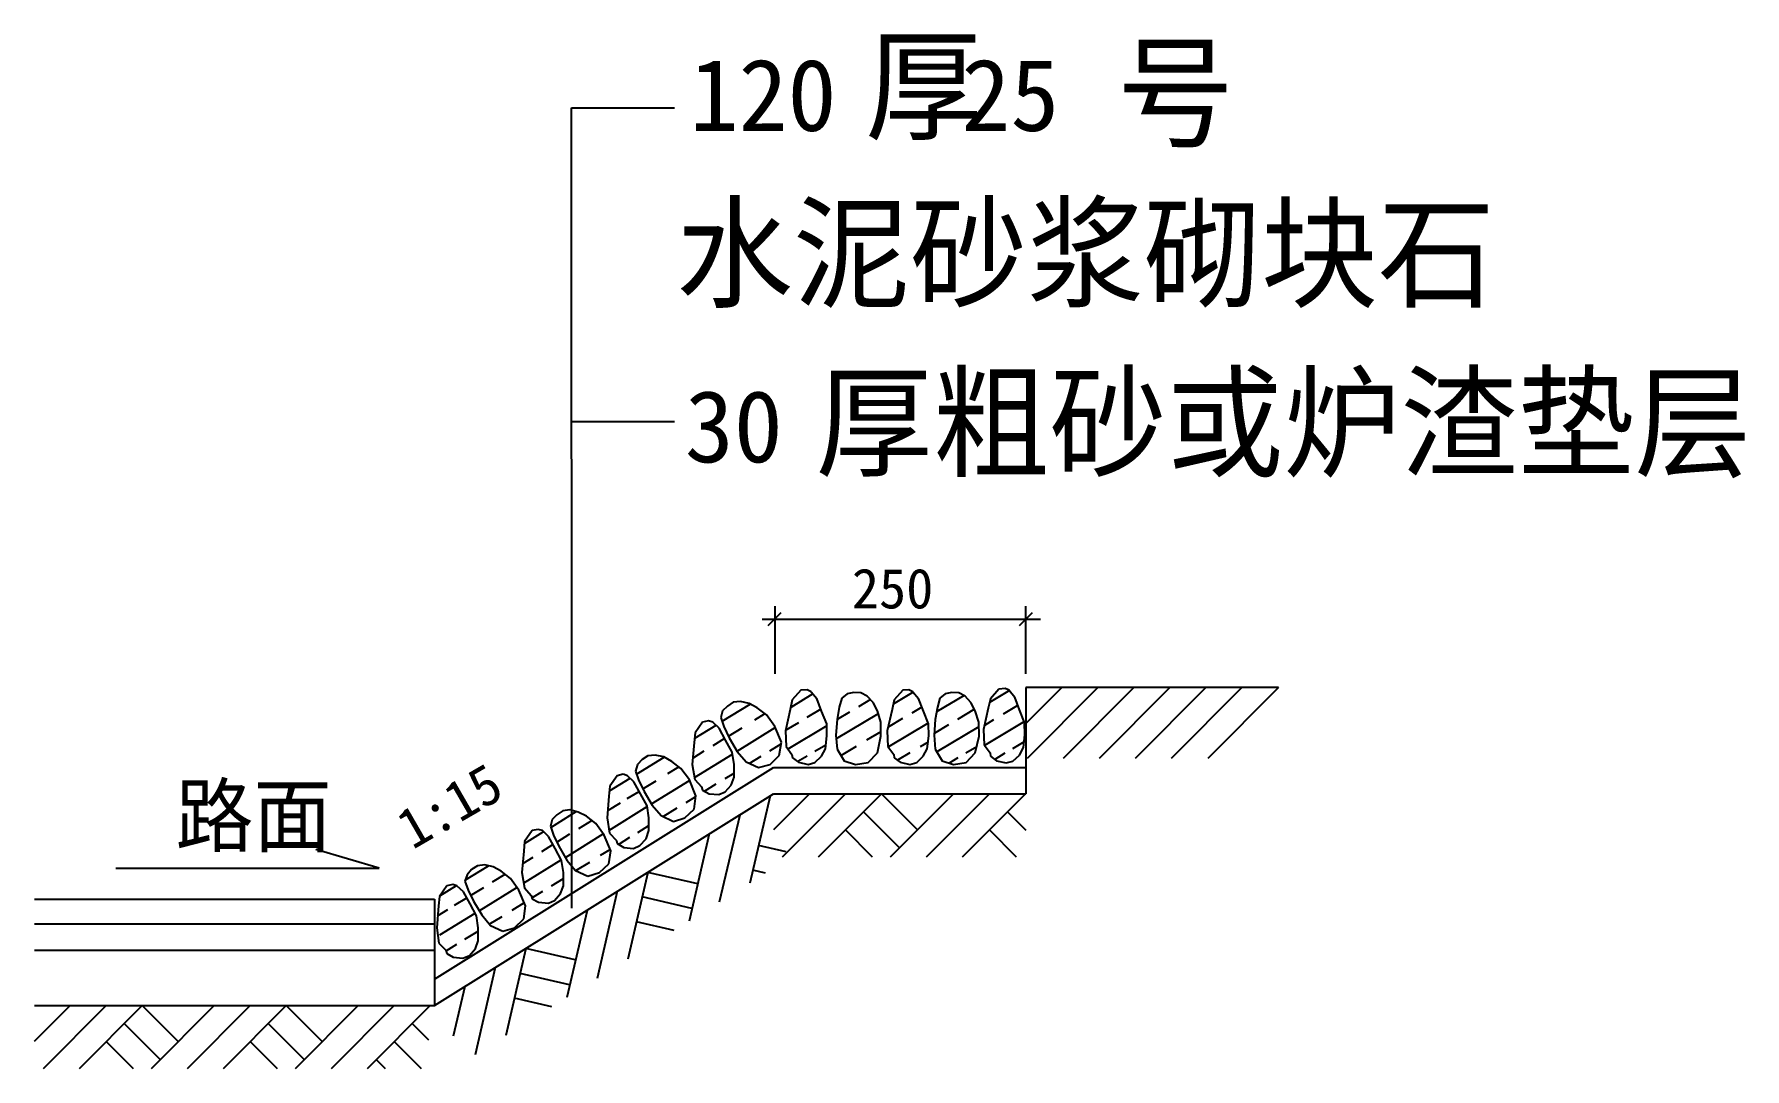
# Model space of a CAD drawing. Header units: metres. Extents: x 59.9 to 116.9, y 113.6 to 148.1.
import ezdxf

# ---------------------------------------------------------------- set-up
doc = ezdxf.new("R2010")
doc.units = ezdxf.units.M

msp = doc.modelspace()

# ---------------------------------------------------------------- linework, layer by layer
for p, q in [((77.82, 122.19), (77.81, 145.61)), ((77.81, 145.61), (81.25, 145.61)), ((77.81, 135.15), (81.25, 135.15)), ((84.59, 128.99), (84.59, 126.74)), ((92.95, 128.99), (92.95, 126.74)), ((84.17, 128.56), (93.45, 128.56)), ((85.86, 126.07), (85.12, 125.62)), ((85.46, 126.19), (85.17, 125.87)), ((85.67, 126.21), (85.46, 126.19)), ((85.8, 126.14), (85.67, 126.21)), ((85.8, 126.14), (85.99, 125.92)), ((87, 126.07), (86.83, 125.93)), ((87.22, 126.12), (87, 126.07)), ((87.46, 126.11), (87.22, 126.12)), ((87.67, 125.99), (87.46, 126.11)), ((89.2, 126.13), (88.54, 125.73)), ((88.86, 126.19), (88.57, 125.87)), ((89.06, 126.21), (88.86, 126.19)), ((89.19, 126.14), (89.06, 126.21)), ((89.19, 126.14), (89.38, 125.92)), ((90.27, 126.07), (90.09, 125.93)), ((90.49, 126.12), (90.27, 126.07)), ((90.72, 126.11), (90.49, 126.12)), ((90.94, 125.99), (90.72, 126.11)), ((92.41, 126.18), (91.75, 125.78)), ((92.06, 126.23), (91.78, 125.91)), ((92.27, 126.25), (92.06, 126.23)), ((92.4, 126.19), (92.27, 126.25)), ((92.4, 126.19), (92.59, 125.96)), ((94.16, 126.28), (92.96, 125.08)), ((95.36, 126.28), (93, 123.92)), ((96.56, 126.28), (94.2, 123.92)), ((97.76, 126.28), (95.4, 123.92)), ((98.96, 126.28), (96.6, 123.92)), ((100.16, 126.28), (97.8, 123.92)), ((101.38, 126.28), (99.03, 123.92)), ((82.85, 125.5), (82.79, 125.28)), ((82.83, 125.16), (83.77, 125.73)), ((83.01, 125.66), (82.85, 125.5)), ((83.2, 125.79), (83.01, 125.66)), ((83.45, 125.82), (83.2, 125.79)), ((83.73, 125.75), (83.45, 125.82)), ((84, 125.61), (83.73, 125.75)), ((84.31, 125.37), (84, 125.61)), ((85.1, 125.55), (84.95, 124.84)), ((85.17, 125.87), (85.1, 125.55)), ((86.13, 125.56), (85.66, 125.28)), ((86.15, 125.49), (85.99, 125.92)), ((86.32, 125.07), (86.15, 125.49)), ((86.74, 125.63), (86.67, 125.22)), ((86.83, 125.93), (86.74, 125.63)), ((87.78, 125.88), (87.38, 125.64)), ((87.87, 125.78), (87.67, 125.99)), ((88.01, 125.51), (87.87, 125.78)), ((88.12, 125.13), (88.01, 125.51)), ((88.5, 125.55), (88.34, 124.84)), ((88.57, 125.87), (88.5, 125.55)), ((89.49, 125.63), (89.16, 125.43)), ((89.55, 125.49), (89.38, 125.92)), ((89.71, 125.07), (89.55, 125.49)), ((90.01, 125.63), (89.94, 125.22)), ((90.9, 126.02), (89.98, 125.47)), ((90.09, 125.93), (90.01, 125.63)), ((91.25, 125.56), (90.68, 125.22)), ((91.13, 125.78), (90.94, 125.99)), ((91.27, 125.51), (91.13, 125.78)), ((91.39, 125.13), (91.27, 125.51)), ((91.7, 125.59), (91.55, 124.88)), ((91.78, 125.91), (91.7, 125.59)), ((92.7, 125.69), (92.2, 125.39)), ((92.75, 125.54), (92.59, 125.96)), ((92.92, 125.12), (92.75, 125.54)), ((81.92, 124.59), (82.63, 125.03)), ((82.18, 125.13), (81.94, 124.77)), ((82.38, 125.17), (82.18, 125.13)), ((82.52, 125.13), (82.38, 125.17)), ((82.74, 124.93), (82.52, 125.13)), ((82.95, 124.53), (82.74, 124.93)), ((82.79, 125.28), (82.89, 124.98)), ((82.89, 124.98), (83.07, 124.61)), ((83.05, 124.66), (83.5, 124.94)), ((83.34, 124.16), (84.6, 124.95)), ((83.92, 125.21), (84.25, 125.41)), ((84.59, 124.98), (84.31, 125.37)), ((84.81, 124.46), (84.59, 124.98)), ((85.38, 125.11), (84.96, 124.86)), ((86.32, 125), (85.03, 124.23)), ((86.33, 124.67), (86.32, 125.07)), ((86.67, 125.22), (86.63, 124.69)), ((88.04, 125.41), (86.64, 124.57)), ((87.08, 125.46), (86.67, 125.22)), ((88.13, 124.66), (88.12, 125.13)), ((88.85, 125.25), (88.37, 124.96)), ((89.7, 125.09), (88.38, 124.3)), ((89.72, 124.67), (89.71, 125.07)), ((89.94, 125.22), (89.9, 124.69)), ((90.38, 125.04), (89.9, 124.75)), ((91.39, 124.97), (89.99, 124.14)), ((91.4, 124.66), (91.39, 125.13)), ((91.88, 125.2), (91.58, 125.02)), ((92.91, 125.15), (91.58, 124.35)), ((92.93, 124.71), (92.92, 125.12)), ((81.9, 124.45), (81.84, 123.72)), ((81.94, 124.77), (81.9, 124.45)), ((82.54, 124.35), (82.92, 124.59)), ((83.17, 124.13), (82.95, 124.53)), ((83.07, 124.61), (83.34, 124.15)), ((84.42, 124.17), (84.8, 124.4)), ((84.74, 124.02), (84.81, 124.46)), ((84.95, 124.84), (84.97, 124.32)), ((86.29, 124.36), (85.93, 124.15)), ((86.28, 124.24), (86.33, 124.67)), ((86.63, 124.69), (86.67, 124.23)), ((88.13, 124.81), (87.65, 124.53)), ((88.01, 124.1), (88.13, 124.66)), ((88.34, 124.84), (88.36, 124.32)), ((89.7, 124.46), (89.44, 124.31)), ((89.67, 124.24), (89.72, 124.67)), ((89.9, 124.69), (89.94, 124.23)), ((91.27, 124.1), (91.4, 124.66)), ((91.55, 124.88), (91.57, 124.37)), ((91.57, 124.37), (91.77, 124.1)), ((92.9, 124.47), (92.52, 124.24)), ((92.88, 124.28), (92.93, 124.71)), ((79.98, 123.39), (80.9, 123.96)), ((80.17, 123.88), (80.01, 123.71)), ((80.36, 124), (80.17, 123.88)), ((80.6, 124.03), (80.36, 124)), ((80.89, 123.97), (80.6, 124.03)), ((81.16, 123.82), (80.89, 123.97)), ((81.46, 123.58), (81.16, 123.82)), ((81.86, 123.93), (82.24, 124.17)), ((81.91, 123.28), (83.18, 124.06)), ((83.23, 123.72), (83.17, 124.13)), ((83.34, 124.15), (83.64, 123.8)), ((83.64, 123.8), (84.05, 123.61)), ((83.74, 123.75), (84.13, 123.99)), ((84.43, 123.72), (84.74, 124.02)), ((84.97, 124.32), (85.16, 124.05)), ((85.16, 124.05), (85.18, 123.94)), ((85.18, 123.94), (85.38, 123.79)), ((85.67, 123.99), (85.36, 123.81)), ((85.38, 123.79), (85.7, 123.72)), ((85.7, 123.72), (85.92, 123.78)), ((85.92, 123.78), (86.15, 123.99)), ((86.15, 123.99), (86.28, 124.24)), ((86.67, 124.23), (86.9, 123.84)), ((87.3, 124.32), (86.8, 124.02)), ((86.9, 123.84), (87.28, 123.71)), ((87.28, 123.71), (87.7, 123.78)), ((87.7, 123.78), (88.01, 124.1)), ((88.36, 124.32), (88.56, 124.05)), ((88.56, 124.05), (88.57, 123.94)), ((88.57, 123.94), (88.77, 123.79)), ((89.09, 124.1), (88.68, 123.86)), ((88.77, 123.79), (89.09, 123.72)), ((89.09, 123.72), (89.32, 123.78)), ((89.32, 123.78), (89.54, 123.99)), ((89.54, 123.99), (89.67, 124.24)), ((89.94, 124.23), (90.17, 123.84)), ((90.17, 123.84), (90.55, 123.71)), ((90.69, 123.94), (90.4, 123.76)), ((90.55, 123.71), (90.97, 123.78)), ((91.32, 124.31), (90.96, 124.09)), ((90.97, 123.78), (91.27, 124.1)), ((91.77, 124.1), (91.78, 123.99)), ((91.78, 123.99), (91.98, 123.84)), ((92.26, 124.09), (91.92, 123.88)), ((91.98, 123.84), (92.3, 123.77)), ((92.3, 123.77), (92.53, 123.83)), ((92.53, 123.83), (92.75, 124.03)), ((92.75, 124.03), (92.88, 124.28)), ((79.08, 122.84), (79.77, 123.26)), ((79.34, 123.34), (79.09, 122.99)), ((79.54, 123.39), (79.34, 123.34)), ((79.68, 123.34), (79.54, 123.39)), ((79.89, 123.14), (79.68, 123.34)), ((80.01, 123.71), (79.95, 123.49)), ((79.95, 123.49), (80.05, 123.2)), ((80.05, 123.2), (80.23, 122.82)), ((80.48, 122.4), (81.75, 123.18)), ((81.02, 123.41), (81.39, 123.64)), ((81.75, 123.2), (81.46, 123.58)), ((81.96, 122.67), (81.75, 123.2)), ((81.84, 123.72), (81.92, 123.22)), ((81.92, 123.22), (82.15, 122.97)), ((82.94, 123.25), (83.23, 123.43)), ((83.14, 123.03), (83.23, 123.29)), ((83.23, 123.29), (83.23, 123.72)), ((84.05, 123.61), (84.43, 123.72)), ((84.55, 123.62), (92.96, 123.62)), ((79.06, 122.66), (79, 121.94)), ((79.09, 122.99), (79.06, 122.66)), ((79.67, 122.58), (80.07, 122.82)), ((80.11, 122.74), (79.89, 123.14)), ((80.33, 122.34), (80.11, 122.74)), ((80.19, 122.9), (80.63, 123.17)), ((80.23, 122.82), (80.5, 122.36)), ((81.64, 122.45), (81.96, 122.65)), ((81.9, 122.23), (81.96, 122.67)), ((82.15, 122.97), (82.18, 122.86)), ((82.18, 122.86), (82.4, 122.74)), ((82.25, 122.83), (82.64, 123.07)), ((82.4, 122.74), (82.72, 122.71)), ((82.72, 122.71), (82.94, 122.8)), ((82.94, 122.8), (83.14, 123.03)), ((84.43, 122.67), (83.76, 119.76)), ((85.75, 122.74), (84.55, 121.54)), ((86.95, 122.74), (84.84, 120.63)), ((88.15, 122.74), (86.04, 120.63)), ((89.35, 121.54), (88.15, 122.74)), ((90.55, 122.74), (88.44, 120.63)), ((91.75, 122.74), (89.64, 120.63)), ((92.95, 122.74), (90.84, 120.63)), ((77.12, 121.62), (77.97, 122.15)), ((77.32, 122.04), (77.17, 121.88)), ((77.52, 122.17), (77.32, 122.04)), ((77.76, 122.2), (77.52, 122.17)), ((78.04, 122.13), (77.76, 122.2)), ((77.82, 118.92), (77.82, 122.19)), ((78.31, 121.99), (78.04, 122.13)), ((79.02, 122.18), (79.45, 122.44)), ((79.06, 121.52), (80.33, 122.31)), ((80.39, 121.94), (80.33, 122.34)), ((80.5, 122.36), (80.8, 122.02)), ((80.87, 121.98), (81.34, 122.27)), ((81.59, 121.94), (81.9, 122.23)), ((88.75, 120.94), (87.55, 122.14)), ((92.97, 121.51), (92.35, 122.14)), ((76.24, 121.08), (76.87, 121.47)), ((76.5, 121.51), (76.25, 121.15)), ((76.7, 121.55), (76.5, 121.51)), ((76.84, 121.51), (76.7, 121.55)), ((77.05, 121.31), (76.84, 121.51)), ((77.17, 121.88), (77.11, 121.66)), ((77.11, 121.66), (77.21, 121.36)), ((78.06, 121.58), (78.49, 121.85)), ((78.62, 121.75), (78.31, 121.99)), ((78.9, 121.36), (78.62, 121.75)), ((79, 121.94), (79.08, 121.43)), ((80.02, 121.45), (80.39, 121.68)), ((80.3, 121.24), (80.39, 121.51)), ((80.39, 121.51), (80.39, 121.94)), ((80.8, 122.02), (81.21, 121.82)), ((81.21, 121.82), (81.59, 121.94)), ((83.42, 122.03), (82.74, 119.13)), ((87.85, 120.63), (86.95, 121.54)), ((92.65, 120.63), (91.75, 121.54)), ((76.25, 121.15), (76.22, 120.83)), ((76.82, 120.82), (77.19, 121.05)), ((77.27, 120.91), (77.05, 121.31)), ((77.21, 121.36), (77.39, 120.99)), ((77.48, 120.51), (77.27, 120.91)), ((77.32, 121.13), (77.76, 121.4)), ((77.39, 120.99), (77.66, 120.53)), ((77.61, 120.62), (78.87, 121.4)), ((79.12, 120.84), (78.9, 121.36)), ((79.08, 121.43), (79.31, 121.18)), ((79.31, 121.18), (79.34, 121.08)), ((79.34, 121.08), (79.56, 120.95)), ((79.38, 121.05), (79.76, 121.29)), ((79.56, 120.95), (79.88, 120.92)), ((79.88, 120.92), (80.09, 121.01)), ((80.09, 121.01), (80.3, 121.24)), ((82.4, 121.4), (81.73, 118.49)), ((84.97, 120.8), (84.05, 121.01)), ((71.4, 120.26), (69.29, 120.88)), ((74.28, 119.87), (75.04, 120.34)), ((74.68, 120.34), (74.48, 120.21)), ((74.92, 120.37), (74.68, 120.34)), ((75.2, 120.3), (74.92, 120.37)), ((76.22, 120.83), (76.16, 120.11)), ((76.19, 120.42), (76.53, 120.63)), ((76.21, 119.76), (77.47, 120.54)), ((77.55, 120.11), (77.48, 120.51)), ((77.66, 120.53), (77.95, 120.18)), ((77.96, 120.18), (78.42, 120.46)), ((78.75, 120.11), (79.06, 120.4)), ((78.78, 120.69), (79.1, 120.88)), ((79.06, 120.4), (79.12, 120.84)), ((62.62, 120.26), (71.4, 120.26)), ((74.33, 120.04), (74.26, 119.83)), ((74.26, 119.83), (74.37, 119.53)), ((74.48, 120.21), (74.33, 120.04)), ((75.18, 119.8), (75.6, 120.06)), ((75.47, 120.16), (75.2, 120.3)), ((75.78, 119.92), (75.47, 120.16)), ((76.06, 119.53), (75.78, 119.92)), ((76.16, 120.11), (76.24, 119.6)), ((77.14, 119.67), (77.55, 119.92)), ((77.55, 119.67), (77.55, 120.11)), ((77.95, 120.18), (78.36, 119.99)), ((78.36, 119.99), (78.75, 120.11)), ((80.36, 120.12), (79.69, 117.22)), ((82.02, 119.74), (80.36, 120.12)), ((84.28, 120.09), (83.86, 120.19)), ((73.41, 119.32), (73.38, 119)), ((73.66, 119.67), (73.41, 119.32)), ((73.42, 119.34), (73.98, 119.68)), ((73.86, 119.72), (73.66, 119.67)), ((73.99, 119.67), (73.86, 119.72)), ((73.91, 119.02), (74.32, 119.27)), ((74.21, 119.47), (73.99, 119.67)), ((74.43, 119.07), (74.21, 119.47)), ((74.37, 119.53), (74.55, 119.16)), ((74.45, 119.35), (74.89, 119.62)), ((74.73, 118.84), (75.99, 119.62)), ((76.28, 119), (76.06, 119.53)), ((76.24, 119.6), (76.47, 119.35)), ((76.47, 119.35), (76.5, 119.24)), ((76.49, 119.27), (76.86, 119.49)), ((76.5, 119.24), (76.71, 119.12)), ((77.25, 119.18), (77.45, 119.41)), ((77.45, 119.41), (77.55, 119.67)), ((79.34, 119.49), (78.67, 116.58)), ((81.82, 118.91), (80.17, 119.3)), ((73.38, 119), (73.32, 118.27)), ((73.35, 118.67), (73.69, 118.88)), ((73.42, 118.04), (74.6, 118.76)), ((74.64, 118.67), (74.43, 119.07)), ((74.55, 119.16), (74.82, 118.7)), ((74.7, 118.27), (74.64, 118.67)), ((74.82, 118.7), (75.11, 118.35)), ((75.07, 118.39), (75.5, 118.65)), ((75.83, 118.86), (76.24, 119.11)), ((76.22, 118.57), (76.28, 119)), ((76.71, 119.12), (77.04, 119.09)), ((77.04, 119.09), (77.25, 119.18)), ((78.33, 118.85), (77.66, 115.95)), ((59.91, 118.4), (73.24, 118.4)), ((73.32, 118.27), (73.39, 117.76)), ((74.26, 117.89), (74.7, 118.16)), ((74.7, 117.84), (74.7, 118.27)), ((75.11, 118.35), (75.52, 118.16)), ((75.52, 118.16), (75.91, 118.27)), ((75.91, 118.27), (76.22, 118.57)), ((81.23, 118.18), (79.98, 118.47)), ((59.91, 117.53), (73.24, 117.53)), ((73.39, 117.76), (73.62, 117.52)), ((73.62, 117.52), (73.66, 117.41)), ((73.63, 117.5), (73.99, 117.72)), ((74.41, 117.35), (74.61, 117.58)), ((74.61, 117.58), (74.7, 117.84)), ((76.29, 117.58), (75.62, 114.68)), ((77.94, 117.2), (76.29, 117.58)), ((73.66, 117.41), (73.87, 117.29)), ((73.87, 117.29), (74.19, 117.26)), ((74.19, 117.26), (74.41, 117.35)), ((75.27, 116.95), (74.6, 114.04)), ((77.75, 116.37), (76.1, 116.75)), ((74.26, 116.31), (73.87, 114.66)), ((77.16, 115.64), (75.91, 115.93)), ((61.1, 115.68), (59.9, 114.48)), ((62.3, 115.68), (60.2, 113.57)), ((63.5, 115.68), (61.4, 113.57)), ((64.7, 114.48), (63.5, 115.68)), ((65.9, 115.68), (63.8, 113.57)), ((67.1, 115.68), (65, 113.57)), ((68.3, 115.68), (66.2, 113.57)), ((69.5, 114.48), (68.3, 115.68)), ((70.7, 115.68), (68.6, 113.57)), ((71.9, 115.68), (69.8, 113.57)), ((73.1, 115.68), (71, 113.57)), ((64.1, 113.88), (62.9, 115.08)), ((68.9, 113.88), (67.7, 115.08)), ((73.06, 114.52), (72.5, 115.08)), ((63.21, 113.57), (62.3, 114.48)), ((68.01, 113.57), (67.1, 114.48)), ((72.81, 113.57), (71.9, 114.48)), ((71.61, 113.57), (71.3, 113.88))]:
    msp.add_line(p, q)
for points in [[(84.79, 128.77), (84.36, 128.34)], [(93.17, 128.77), (92.74, 128.34)], [(101.38, 126.28), (92.96, 126.28)], [(92.96, 126.28), (92.96, 122.74)], [(73.24, 116.56), (84.55, 123.62)], [(73.24, 115.68), (84.55, 122.74)], [(84.55, 122.74), (92.96, 122.74)], [(59.91, 119.23), (73.24, 119.23)], [(73.24, 119.23), (73.24, 115.68)], [(59.91, 115.68), (73.24, 115.68)]]:
    msp.add_lwpolyline(points)

# ---------------------------------------------------------------- texts
for s, height, p in [('厚', 3, (87.6, 144.84)), ('号', 3, (96, 144.61)), ('120', 2.4, (81.75, 144.84)), ('25', 2.4, (90.81, 144.84)), ('水泥砂浆砌块石', 3, (81.3, 139.27)), ('厚粗砂或炉渣垫层', 3, (85.95, 133.62)), ('30', 2.4, (81.59, 133.79)), ('250', 1.33, (87.16, 128.92)), ('路面', 2, (64.61, 121.01))]:
    msp.add_text(s, height=height).set_placement(p)
msp.add_text('1:15', height=1.33, rotation=30).set_placement((72.51, 120.86))

doc.saveas('drawing.dxf')
